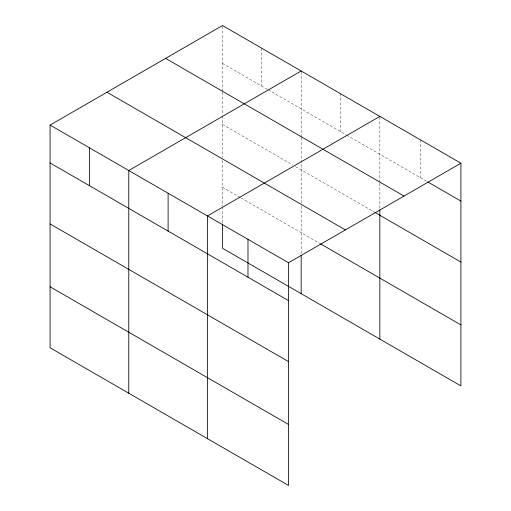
<?xml version="1.0" encoding="UTF-8"?>
<svg xmlns="http://www.w3.org/2000/svg" width="511" height="511" viewBox="0 0 511 511"><rect width="100%" height="100%" fill="white"/><g stroke="black" fill="none" stroke-linecap="round" stroke-linejoin="round"><path stroke-width="0.38" stroke-dasharray="2.56 1.92" d="M222.483 92.35L222.483 115.032M222.483 91.571L222.483 25.55M301.164 137.778L301.164 202.835M301.164 136.999L301.164 70.978M379.852 183.206L379.852 209.012M379.852 182.427L379.852 116.406M222.483 63.421L267.349 89.323M268.039 89.719L346.03 134.751M346.72 135.147L426.57 181.245M222.483 124.416L292.886 165.059M295.645 166.656L374.327 212.084M222.483 187.256L240.425 197.616M241.115 198.019L319.803 243.447M420.387 139.81L420.387 177.681M340.511 93.692L340.511 131.563M301.164 205.978L301.164 254.58M261.824 48.264L261.824 86.135M222.483 115.812L222.483 157.407M222.483 160.55L222.483 206.029M222.483 206.808L222.483 223.23"/><path stroke-width="0.77" d="M50.078 125.086L288.517 262.75L288.517 485.45L50.078 347.787L50.078 125.086L222.483 25.55L460.922 163.213L460.922 385.914L222.483 248.25L222.483 224.01M301.164 70.978L128.766 170.514L128.766 393.215M379.852 116.406L207.447 215.942L207.447 438.642M288.517 262.75L460.922 163.213M427.943 182.044L460.922 201.079M165.59 58.395L404.029 196.058M375.023 212.48L460.922 262.073M106.971 92.242L345.41 229.899M320.493 243.843L460.922 324.919M50.078 162.958L288.517 300.615M50.078 223.952L288.517 361.609M50.078 286.792L288.517 424.456M379.852 209.797L379.852 339.112M301.164 255.366L301.164 293.684M247.982 239.346L247.982 277.211M168.106 193.228L168.106 231.1M89.425 147.8L89.425 185.672"/></g></svg>
